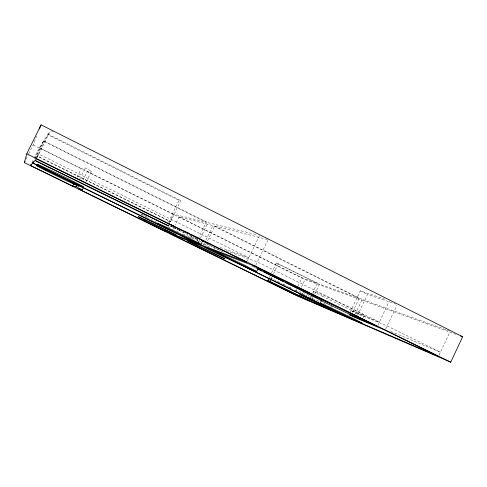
<?xml version="1.0" encoding="UTF-8"?>
<svg xmlns="http://www.w3.org/2000/svg" width="487" height="487" viewBox="0 0 487 487"><rect width="100%" height="100%" fill="white"/><g stroke="black" fill="none" stroke-linecap="round" stroke-linejoin="round"><path stroke-width="0.37" stroke-dasharray="2.44 1.83" d="M28.721 153.782L33.092 144.931L36.665 135.928M439.031 355.218L449.97 331.909M355.23 314.139L362.182 299.487L450.286 331.233M357.561 315.43L367.502 294.458L395.821 304.095M363.265 317.822L364.404 315.424M377.918 325.164L389.497 300.686M385.704 328.993L396.923 305.246M350.323 311.875L360.301 290.855L386.648 299.73M352.582 312.264L359.163 298.397L212.898 225.572L179.052 216.916L175.107 225.049M295.432 291.494L296.413 289.442M298.05 286.015L301.977 277.797L317.226 283.288L312.843 292.48M298.854 292.474L299.499 291.116M301.447 287.044L305.014 279.575L456.228 334.423M300.284 293.107L300.899 291.823M310.335 297.734L310.962 296.425M312.794 293.685L313.926 291.311M311.242 298.02L312.599 298.683L313.226 297.362M314.809 294.051L319.539 284.122L359.163 298.397M255.821 265.111L267.716 240.341M269.299 277.633L269.938 276.306M271.533 272.976L276.318 262.998L319.539 284.122M271.91 277.097L271.271 278.436L282.107 283.751M273.517 273.743L278.339 263.686M214.444 249.07L215.017 247.877M247.311 260.929L259.577 235.416M196.979 241.29L197.819 239.555L178.772 230.205M198.142 238.886L206.196 222.236L43.507 141.23L39.289 147.701L33.968 158.494M198.641 241.899L199.487 240.146L196.084 238.478M200.461 238.131L207.943 222.662L256.625 234.685M203.706 244.584L204.54 242.855M205.831 240.194L212.898 225.572M205.423 245.223L206.269 243.476M207.565 240.791L214.7 226.029L267.308 239.482M168.344 222.297L178.985 200.37L180.768 200.644L169.72 223.411M169.19 222.979L173.475 214.152L206.196 222.236M172.477 230.473L173.792 227.764M77.104 177.195L81.359 168.539L85.182 168.039L91.465 171.156L86.162 181.974M79.862 178.875L85.182 168.039M83.034 180.111L87.276 171.467L91.465 171.156M26.03 159.225L28.386 154.464M31.972 162.536L33.633 159.17M34.869 158.738L43.507 141.23M35.009 158.561L43.733 140.883L47.775 134.68L178.985 200.37M36.409 157.879L48.091 134.193L50.149 131.033M37.158 157.569L50.228 131.082M35.904 157.739L37.134 156.242L170.59 221.615L37.329 156.004L38.838 154.172L248.845 257.733L219.515 247.286M182.899 234.235L197.819 239.555M189.047 237.254L191.16 238.021M191.866 238.277L201.021 241.582M226.132 250.653L257.349 261.927L379.367 322.102L350.944 310.56L358.182 314.121L387.147 325.937L440.437 352.217L389.308 330.807M312.599 298.683L319.515 301.581M323.666 303.316L327.812 305.057M330.582 306.213L332.658 307.084M282.789 284.079L288.207 286.733M288.882 287.068L291.597 288.395M294.982 290.051L298.373 291.713M301.082 293.04L310.566 297.685M269.975 277.967L271.99 278.954M277.371 281.589L279.392 282.576M283.428 284.554L286.788 286.204M289.479 287.519L291.5 288.511M296.206 290.818L297.551 291.476M302.263 293.783L304.284 294.769M170.2 225.773L172.246 226.778M172.928 227.106L178.376 229.785M179.058 230.12L186.545 233.797M189.954 235.465L192.675 236.804M207.632 244.145L211.723 246.154M212.405 246.489L220.593 250.507M253.331 266.584L256.74 268.258M169.926 225.865L178.09 229.87M205.91 243.524L224.343 252.57M251.651 265.975L257.112 268.66M276.318 262.998L317.226 283.288M39.289 147.701L81.359 168.539M87.276 171.467L173.475 214.152M179.052 216.916L301.977 277.797M33.092 144.931L305.014 279.575M43.733 140.883L207.943 222.662M214.7 226.029L362.182 299.487M51.238 130.741L53.278 131.764M48.091 134.193L180.768 200.644M360.301 290.855L367.502 294.458M312.873 297.332A21.732 0.493 25.6 0 1 301.526 291.518M198.319 241.704A20.698 0.469 25.8 0 1 199.56 242.282M202.884 243.853A20.698 0.469 25.8 0 1 207.2 245.917M207.821 246.221A20.698 0.469 25.8 0 1 209.696 247.122M156.863 222.303A21.069 0.481 25.9 0 1 147.512 217.665M146.977 217.391A21.069 0.481 25.9 0 1 141.193 214M141.814 214.256A21.069 0.481 25.9 0 1 143.708 215.084M144.475 215.431A21.069 0.481 25.9 0 1 148.188 217.129M168.155 226.778A21.069 0.481 25.9 0 1 170.006 227.709M177.122 231.428A21.069 0.481 25.9 0 1 178.011 232.001M179.849 230.381A24.344 0.645 25.8 0 1 176.769 228.878M176.166 228.586A24.344 0.645 25.8 0 1 174.151 227.593M173.488 227.265A24.344 0.645 25.8 0 1 171.552 226.297M322.169 296.041A28.112 0.822 25.5 0 0 363.917 315.43A28.112 0.822 25.5 0 0 331.117 298.762A28.112 0.822 25.5 0 0 322.169 296.041"/><path stroke-width="0.73" d="M24.35 162.628L26.755 153.819L41.072 124.836L462.65 336.754L450.743 362.164L297.228 295.871L24.35 162.628L25.02 161.27M39.417 128.994L41.072 124.836M320.276 303.243L321.639 300.382M269.019 278.223L267.893 280.567L311.211 301.599L311.765 300.43M256.625 271.643A23.918 0.505 25.7 0 0 225.481 256.101A23.918 0.505 25.7 0 0 223.259 255.998A23.918 0.505 25.7 0 0 256.625 271.643L258.347 268.051A23.912 0.621 25.7 0 0 254.311 265.659M269.853 281.389L270.985 279.027M32.647 162.871L197.795 243.646L198.361 242.483M200.954 244.383A24.344 0.524 25.8 0 0 169.513 228.647A24.344 0.524 25.8 0 0 165.19 227.532A24.344 0.524 25.8 0 0 200.291 244.206L200.954 244.383L202.72 240.73A24.344 0.645 25.8 0 0 195.993 236.962M83.539 187.331L82.315 189.82L78.663 189.023L165.166 231.264L165.72 230.126M33.469 161.69L32.86 162.914L35.003 160.558L166.901 225.262L168.551 225.81L169.427 224.014M31.089 164.32L30.504 165.507L72.721 186.125L73.878 183.776M72.721 186.125L76.009 186.74L76.617 185.492M30.504 165.507L32.745 163.048L196.145 243.019L165.166 231.264M202.05 240.584L202.72 240.73M202.349 241.168L210.214 243.969M460.507 335.975L462.65 336.754M197.795 243.646L246.696 262.207L36.488 158.932L35.174 160.375L168.551 225.81M311.211 301.599L349.763 318.206L202.872 246.312L170.767 234.004L294.124 294.239L308.959 300.631L267.893 280.567M76.009 186.74L82.315 189.82M26.755 153.819L450.743 362.164M257.428 268.593L313.354 296.047M258.481 269.329L261.89 271.003M263.26 271.673L283.738 281.73M285.108 282.399L311.735 295.469M170.048 224.3A24.344 0.645 25.8 0 1 173.402 225.871M184.482 231.203A24.344 0.645 25.8 0 1 185.766 231.83M186.399 232.141A24.344 0.645 25.8 0 1 188.895 233.376M191.263 234.564A24.344 0.645 25.8 0 1 192.706 235.288M194.088 235.988A24.344 0.645 25.8 0 1 195.384 236.652M255.206 266.389L204.583 246.97L352.704 319.472L438.464 356.417L385.126 330.21L356.314 318.06L349.069 314.505L377.34 326.387L255.206 266.389M327.087 307.194L322.047 304.746A21.738 0.402 25.6 0 0 300.302 294.885A21.738 0.402 25.6 0 0 332.012 310.298A21.738 0.402 25.6 0 0 327.087 307.194M47.154 169.72A25.75 0.554 26 0 0 83.411 186.965A25.75 0.554 26 0 0 50.484 170.28A25.75 0.554 26 0 0 47.154 169.72M144.852 220.173A21.069 0.39 25.9 0 0 176.093 235.075A21.069 0.39 25.9 0 0 151.701 222.754A21.069 0.39 25.9 0 0 144.852 220.173M196.894 245.655A20.698 0.377 25.8 0 0 225.11 258.926A20.698 0.377 25.8 0 0 197.418 245.174A20.698 0.377 25.8 0 0 196.894 245.655M320.245 300.077A28.118 0.664 25.5 0 0 361.944 319.594A28.118 0.664 25.5 0 0 329.078 303.048A28.118 0.664 25.5 0 0 320.245 300.077M327.258 306.907A23.473 0.463 25.6 0 0 362.054 323.277A23.473 0.463 25.6 0 0 334.624 309.568A23.473 0.463 25.6 0 0 327.258 306.907M45.267 170.249A23.826 0.475 26 0 0 78.711 186.18A23.826 0.475 26 0 0 48.11 170.73A23.826 0.475 26 0 0 45.267 170.249"/></g></svg>
